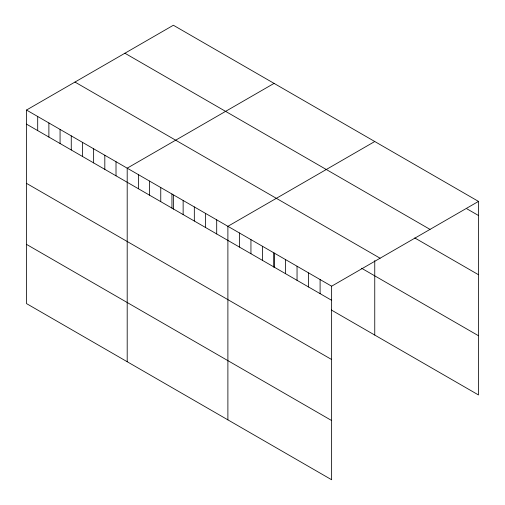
<?xml version="1.0" encoding="UTF-8"?>
<svg xmlns="http://www.w3.org/2000/svg" width="505" height="505" viewBox="0 0 505 505"><rect width="100%" height="100%" fill="white"/><g stroke="black" fill="none" stroke-linecap="round" stroke-linejoin="round"><path stroke-width="0.76" d="M26.506 110.039L331.627 286.202L331.627 479.75L26.506 303.593L26.506 110.039L173.373 25.25L478.494 201.407L478.494 394.96L331.318 309.988M274.064 83.382L127.197 168.171L127.197 361.725M374.754 141.514L227.888 226.309L227.888 419.857M331.627 286.202L478.494 201.407M466.967 208.855L478.494 215.509M124.905 53.233L430.026 229.39M414.756 237.931L478.494 274.726M74.974 82.062L380.095 258.219M361.586 268.25L478.494 335.743M26.506 124.142L331.627 300.298M26.506 183.359L331.627 359.522M26.506 244.376L331.627 420.532M374.754 260.593L374.754 335.067M320.101 279.543L320.101 293.645M308.574 272.889L308.574 286.991M297.047 266.236L297.047 280.338M285.521 259.583L285.521 273.685M274.064 253.245L274.064 267.309M273.994 252.923L273.994 267.025M262.467 246.27L262.467 260.372M250.941 239.616L250.941 253.718M239.414 232.963L239.414 247.065M216.702 219.845L216.702 233.948M205.51 213.388L205.51 227.49M194.324 206.93L194.324 221.032M183.138 200.472L183.138 214.568M173.373 195.113L173.373 209.177M171.946 194.008L171.946 208.111M160.76 187.551L160.76 201.653M149.575 181.093L149.575 195.195M138.383 174.635L138.383 188.737M116.011 161.714L116.011 175.816M104.819 155.256L104.819 169.358M93.633 148.798L93.633 162.9M82.448 142.341L82.448 156.436M71.262 135.877L71.262 149.979M60.07 129.419L60.07 143.521M48.884 122.961L48.884 137.063M37.698 116.504L37.698 130.599"/></g></svg>
